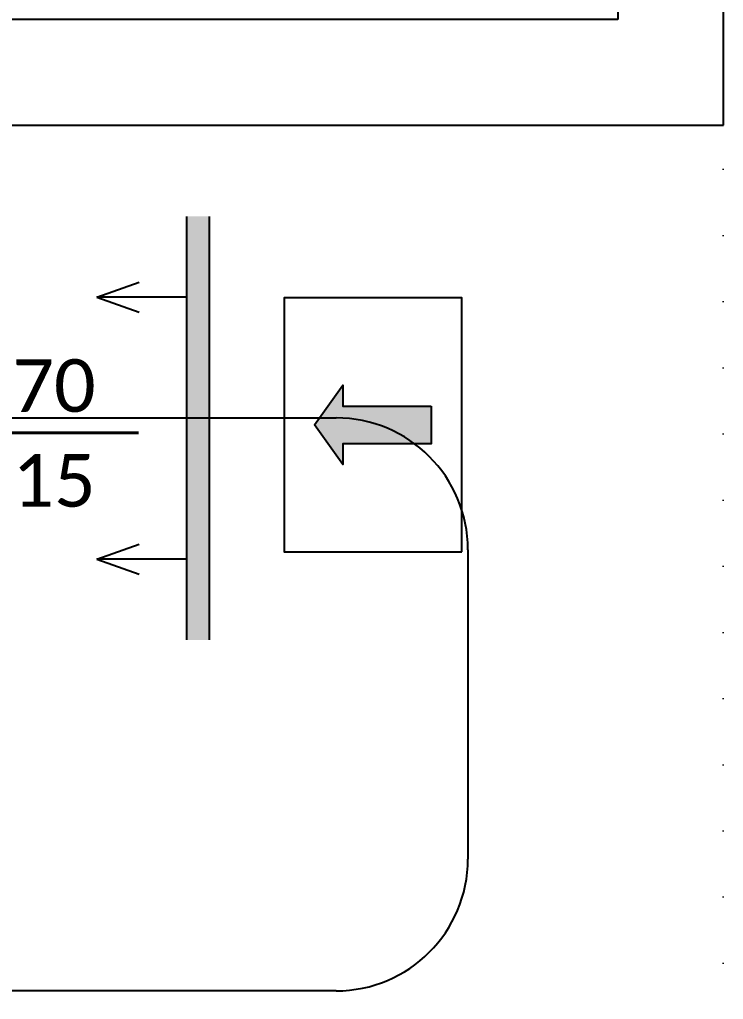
# Model space of a CAD drawing. Header units: metres. Extents: x -20317 to 2216, y -10281 to 3094.
# Drawn here: x -1105.4 to -838.4, y -7917.6 to -7545.9 of the extents above; entities that cross this region are included whole.
import ezdxf
from ezdxf.enums import TextEntityAlignment as Align

# ---------------------------------------------------------------- set-up
doc = ezdxf.new("R2010")
doc.units = ezdxf.units.M
doc.header["$MEASUREMENT"] = 0
doc.linetypes.add('DOT2', pattern=[0.125, 0, -0.125])
doc.layers.get('0').update_dxf_attribs({"color": 30, "lineweight": 0})
doc.layers.add('6', color=242, linetype='Continuous')
doc.layers.add('V-2_Wall_Concrete', color=160, linetype='Continuous')
doc.layers.add('AG-DOOR-NOTATION-FIRE', color=1, linetype='Continuous', lineweight=40)
doc.layers.add('shaft', color=3, linetype='Continuous', lineweight=20)
doc.styles.add('CALIBRI LIGHT', font='calibril.ttf')

# ---------------------------------------------------------------- blocks, each defined once
blk = doc.blocks.new('A$C25E070F3')
at = {"layer": 'V-2_Wall_Concrete', "ltscale": 1000, "transparency": 33554687}
for p, q in [((6100, -100), (6100, 9500)), ((5700, 9100), (5700, 300)), ((5700, 300), (2200, 300)), ((2200, -100), (6100, -100))]:
    blk.add_line(p, q, dxfattribs=at)
blk = doc.blocks.new('$0$KAPIYON')
at = {"layer": '6'}
blk.add_hatch(color=2, dxfattribs=at).paths.add_polyline_path([(1584376.13, 117133.58), (1584364.18, 117133.58), (1584364.18, 117115.13), (1584364.18, 117105.65), (1584357.61, 117105.65), (1584370.16, 117096.63), (1584382.7, 117105.65), (1584376.13, 117105.65), (1584376.13, 117115.13)])
at = {"layer": '6', "color": 4}
blk.add_lwpolyline([(1584330, 117143.19), (1584410.32, 117143.19), (1584410.32, 117087.02), (1584330, 117087.02), (1584330, 117143.19)], dxfattribs=at)
at = {"layer": '6', "color": 2}
blk.add_lwpolyline([(1584376.13, 117133.58), (1584364.18, 117133.58), (1584364.18, 117115.13), (1584364.18, 117105.65), (1584357.61, 117105.65), (1584370.16, 117096.63), (1584382.7, 117105.65), (1584376.13, 117105.65), (1584376.13, 117115.13)], close=True, dxfattribs=at)
blk = doc.blocks.new('$0$A$C07630900')
at = {"layer": '6', "xscale": 0.5, "yscale": 0.5, "zscale": 0.5, "rotation": 270}
blk.add_blockref('$0$KAPIYON', (-58543.51, 792191.76), dxfattribs=at)
blk = doc.blocks.new('$0$A$C2DA34C5B')
at = {"xscale": 24, "yscale": 24, "zscale": 24}
blk.add_blockref('$0$A$C07630900', (315.3, -160.4), dxfattribs=at)
blk = doc.blocks.new('$0$I')
at = {"layer": '6', "linetype": 'Continuous'}
blk.add_hatch(color=4, dxfattribs=at).paths.add_polyline_path([(208591.4, 128492.8), (208591.4, 128667.2), (205378.6, 128667.2), (205378.6, 128492.8)])
at = {"layer": '6', "color": 4}
for p, q in [((208591.4, 128667.2), (205378.6, 128667.2)), ((205378.6, 128492.8), (208591.4, 128492.8))]:
    blk.add_line(p, q, dxfattribs=at)
at = {"layer": '6'}
for p, q in [((205990.5, 128492.8), (205990.5, 127811.5)), ((207979.4, 128492.8), (207979.4, 127811.5)), ((205990.5, 127811.5), (205876.7, 128131.3)), ((205990.5, 127811.5), (206104.4, 128131.3)), ((207979.4, 127811.5), (207865.6, 128131.3)), ((207979.4, 127811.5), (208093.3, 128131.3))]:
    blk.add_line(p, q, dxfattribs=at)
blk = doc.blocks.new('$0$A$C797D3CE4')
at = {"layer": '6', "xscale": -0.4999999999999911, "yscale": 0.4999999999999911, "zscale": 0.4999999999999911, "rotation": 180}
blk.add_blockref('$0$I', (-103492.2, 64333.6), dxfattribs=at)
at = {"layer": '6', "ltscale": 250, "rotation": 270}
blk.add_blockref('$0$A$C2DA34C5B', (-11.9, 33.2), dxfattribs=at)
blk = doc.blocks.new('$0$A$C742A37F2')
at = {"layer": '6'}
for p, q in [((81.7089, -72.1343), (84.5809, -72.1343)), ((85.0809, -72.6343), (85.0809, -73.8082)), ((84.5809, -74.3082), (78.4285, -74.3082))]:
    blk.add_line(p, q, dxfattribs=at)
for centre, start, end in [((84.5809, -72.6343), 0, 90), ((84.5809, -73.8082), 270, 0)]:
    blk.add_arc(centre, 0.5, start, end, dxfattribs=at)
at = {"layer": '6', "xscale": -0.000999999999985448, "yscale": 0.000999999999985448, "zscale": 0.000999999999985448, "rotation": 90}
blk.add_blockref('$0$A$C797D3CE4', (84.1014, -72.1729), dxfattribs=at)
blk = doc.blocks.new('*U118')
blk.add_lwpolyline([(1000, -450), (2200, -450), (2200, 450), (1000, 450)], close=True)
for points in [[(2200, 0), (0, 0)], [(1600, -450), (1600, 0)]]:
    blk.add_lwpolyline(points)
at = {"style": 'CALIBRI LIGHT'}
for tag, height, p in [('GENİŞLİK', 250, (500, 225)), ('KAPIKODU', 175, (1600, 225)), ('YÜKSEKLİK', 250, (500, -225)), ('KATTAKI.SAYISI', 175, (1300, -225)), ('BULUNDUGU.KAT', 175, (1900, -225))]:
    blk.add_attdef(tag, text='', height=height, dxfattribs=at).set_placement(p, align=Align.MIDDLE_CENTER)

msp = doc.modelspace()

# ---------------------------------------------------------------- linework, layer by layer
at = {"layer": 'shaft', "linetype": 'DOT2', "ltscale": 200}
msp.add_line((-838.44, -8405.88), (-838.74, -4095.88), dxfattribs=at)

# ---------------------------------------------------------------- block references
at = {"xscale": 0.1, "yscale": 0.1, "zscale": 0.1}
msp.add_blockref('A$C25E070F3', (-1448.44, -7575.88), dxfattribs=at)
at = {"layer": '6', "xscale": 100, "yscale": 100, "zscale": 100}
msp.add_blockref('$0$A$C742A37F2', (-9443.44, -483.57), dxfattribs=at)
at = {"layer": 'AG-DOOR-NOTATION-FIRE', "ltscale": 0.3}
ref = msp.add_blockref('*U118', (-1060.23, -7702.73), dxfattribs=dict(at, xscale=-0.08000000000000002, yscale=0.08000000000000002, zscale=0.08000000000000002))
ref.add_attrib('BULUNDUGU.KAT', 'B1', dxfattribs={"layer": '0', "height": 14, "style": 'CALIBRI LIGHT'}).set_placement((-1212.23, -7720.73), align=Align.MIDDLE_CENTER)
ref.add_attrib('KATTAKI.SAYISI', '7', dxfattribs={"layer": '0', "height": 14, "style": 'CALIBRI LIGHT'}).set_placement((-1164.23, -7720.73), align=Align.MIDDLE_CENTER)
ref.add_attrib('KAPIKODU', 'YK1', dxfattribs={"layer": '0', "height": 14, "style": 'CALIBRI LIGHT'}).set_placement((-1188.23, -7684.73), align=Align.MIDDLE_CENTER)
ref.add_attrib('YÜKSEKLİK', '215', dxfattribs={"layer": '0', "height": 20, "style": 'CALIBRI LIGHT'}).set_placement((-1100.23, -7720.73), align=Align.MIDDLE_CENTER)
ref.add_attrib('GENİŞLİK', '170', dxfattribs={"layer": '0', "height": 20, "style": 'CALIBRI LIGHT'}).set_placement((-1100.23, -7684.73), align=Align.MIDDLE_CENTER)

doc.saveas('drawing.dxf')
